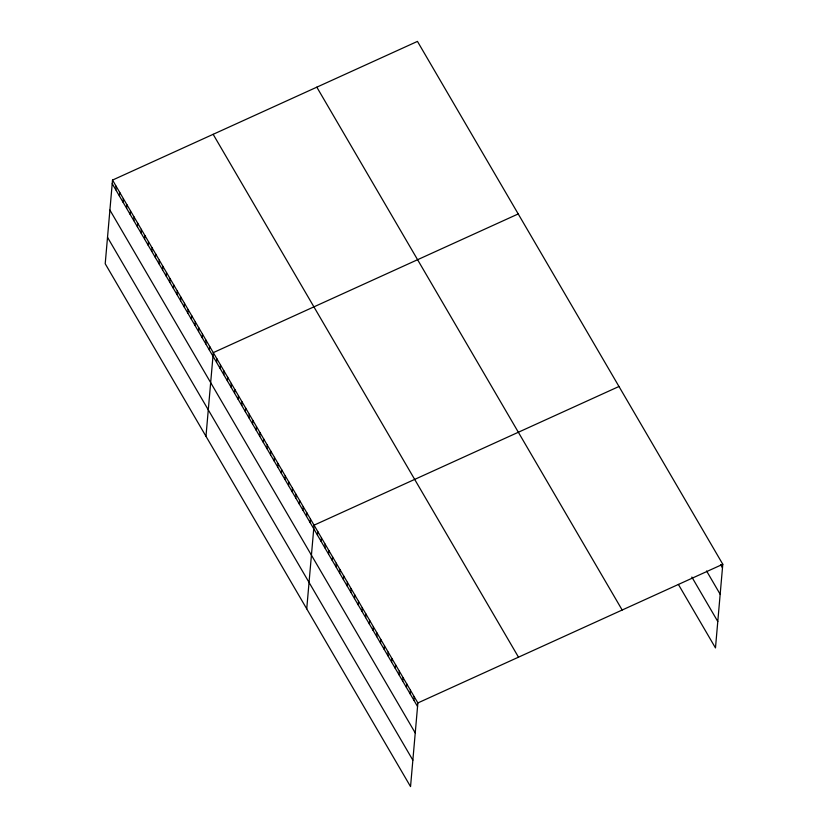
<?xml version="1.0" encoding="UTF-8"?>
<svg xmlns="http://www.w3.org/2000/svg" width="828" height="828" viewBox="0 0 828 828"><rect width="100%" height="100%" fill="white"/><g stroke="black" fill="none" stroke-linecap="round" stroke-linejoin="round"><path stroke-width="1.24" d="M112.525 180.08L105.208 263.739L410.543 786.6L417.871 702.941L112.525 180.08L417.457 41.4L722.792 564.261L715.475 647.92L678.391 584.433M115.816 189.819L116.127 186.248M119.408 195.988L119.729 192.406M123.01 202.146L123.32 198.565M126.612 208.304L126.922 204.733M130.203 214.473L130.524 210.892M133.805 220.631L134.115 217.05M137.407 226.789L137.717 223.218M141.008 232.958L141.319 229.377M144.6 239.116L144.921 235.545M148.202 245.285L148.512 241.704M151.803 251.443L152.114 247.862M155.395 257.601L155.716 254.03M158.997 263.77L159.307 260.189M162.598 269.928L162.909 266.357M166.19 276.097L166.511 272.515M169.792 282.255L170.102 278.674M173.394 288.413L173.704 284.842M176.995 294.582L177.306 291.001M180.587 300.74L180.897 297.159M184.189 306.898L184.499 303.327M187.79 313.067L188.101 309.486M191.382 319.225L191.703 315.654M194.984 325.394L195.294 321.813M198.585 331.552L198.896 327.971M202.177 337.71L202.498 334.139M205.779 343.879L206.089 340.298M209.38 350.037L209.691 346.466M205.975 436.284L213.293 352.624L518.214 213.945M216.574 362.364L216.884 358.783M220.176 368.522L220.486 364.951M223.777 374.691L224.088 371.11M227.369 380.849L227.69 377.268M230.971 387.007L231.281 383.436M234.572 393.176L234.883 389.595M238.164 399.334L238.485 395.763M241.766 405.503L242.076 401.922M245.367 411.661L245.678 408.08M248.959 417.819L249.28 414.248M252.561 423.988L252.871 420.407M256.162 430.146L256.473 426.575M259.764 436.315L260.075 432.733M263.356 442.473L263.666 438.892M266.958 448.631L267.268 445.06M270.559 454.8L270.87 451.219M274.151 460.958L274.472 457.377M277.753 467.127L278.063 463.545M281.354 473.285L281.665 469.704M284.946 479.443L285.267 475.872M288.548 485.612L288.858 482.031M292.149 491.77L292.46 488.189M295.741 497.928L296.062 494.357M299.343 504.097L299.653 500.516M302.944 510.255L303.255 506.684M306.546 516.424L306.857 512.842M310.138 522.582L310.459 519.001M306.733 608.828L314.05 525.169L618.971 386.49M317.445 535.095L317.755 531.514M321.15 541.44L321.471 537.869M324.866 547.794L325.176 544.213M328.571 554.139L328.882 550.558M332.276 560.484L332.587 556.913M335.982 566.838L336.303 563.257M339.697 573.183L340.008 569.612M343.403 579.538L343.713 575.957M347.108 585.882L347.418 582.312M350.813 592.237L351.134 588.656M354.529 598.582L354.839 595.001M358.234 604.926L358.545 601.356M361.939 611.281L362.25 607.7M365.645 617.626L365.955 614.055M369.35 623.981L369.671 620.4M373.066 630.325L373.376 626.755M376.771 636.68L377.082 633.099M380.476 643.025L380.787 639.444M384.182 649.369L384.502 645.799M387.897 655.724L388.208 652.143M391.603 662.069L391.913 658.498M395.308 668.424L395.618 664.843M399.013 674.768L399.334 671.197M402.729 681.123L403.039 677.542M406.434 687.468L406.745 683.887M410.139 693.812L410.45 690.241M413.845 700.167L414.155 696.586M417.871 702.941L722.792 564.261M720.629 564.655L722.482 567.832M706.574 570.978L720.163 594.266M691.835 577.044L717.783 621.486M316.824 87.168L622.17 610.019M213.148 134.312L518.494 657.173M112.215 183.661L417.55 706.512M109.907 210.084L415.242 732.946M107.516 237.315L412.861 760.176"/></g></svg>
